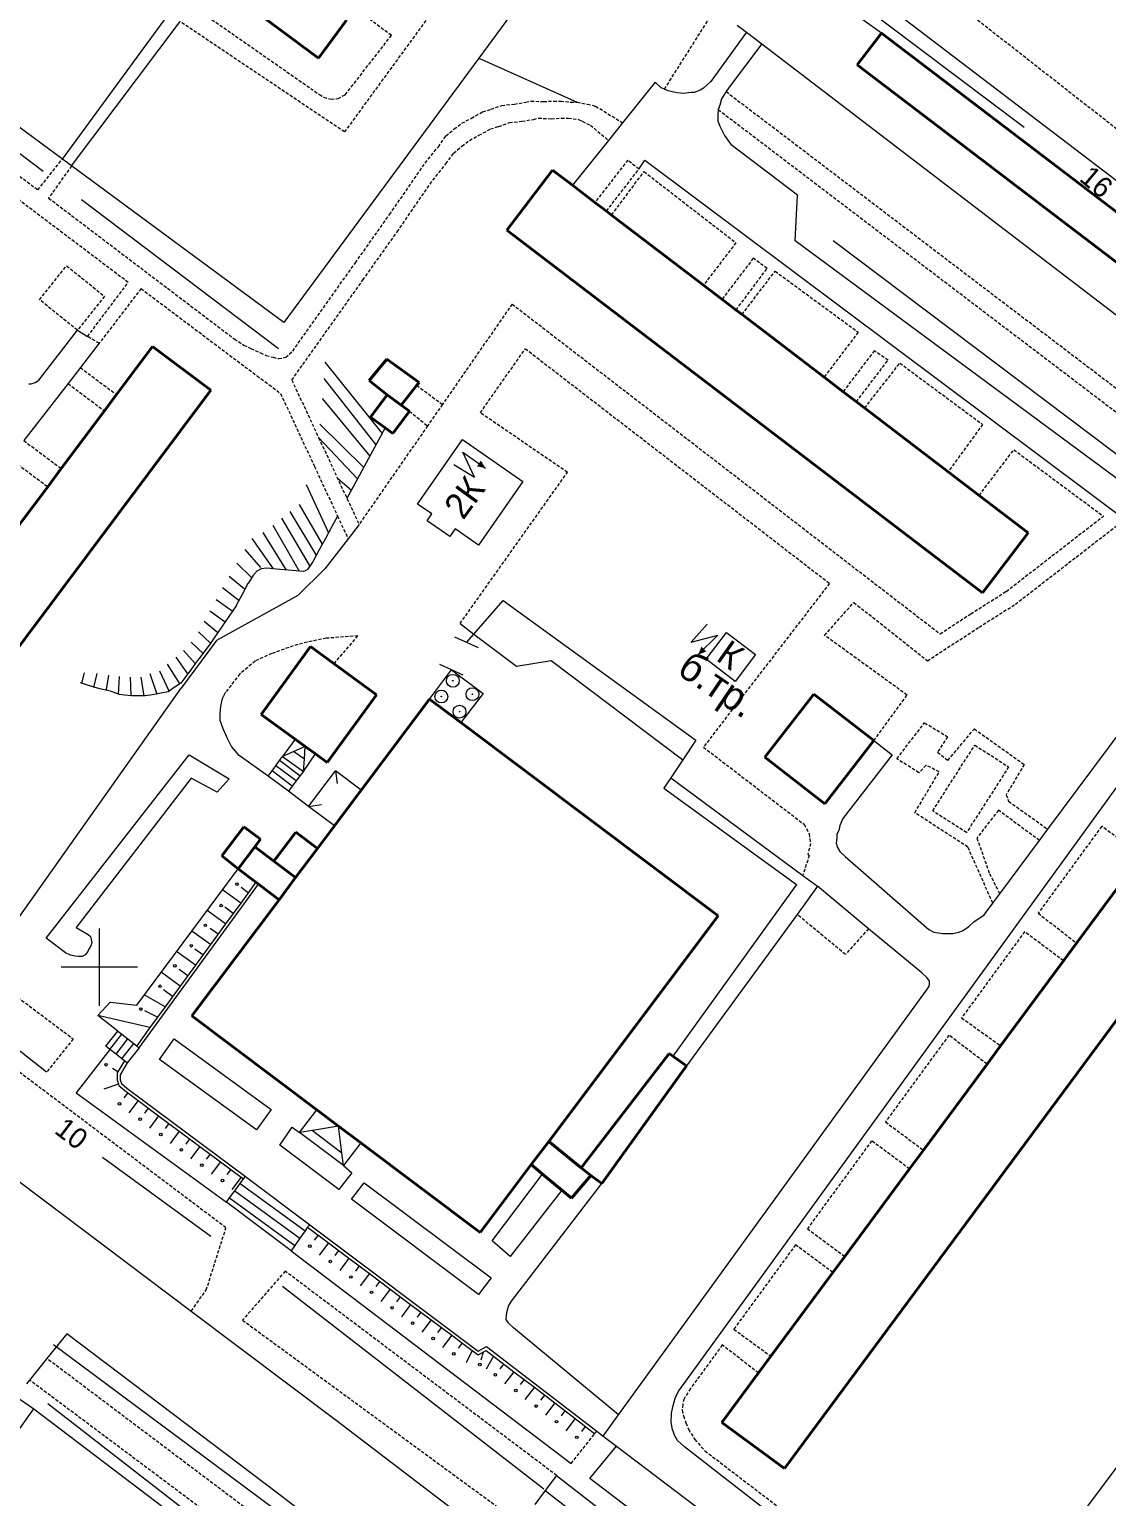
# Model space of a CAD drawing. Extents: x 1000 to 4000, y -5000 to -1000.
# Drawn here: x 1389.1 to 1556.8, y -2482.5 to -2254 of the extents above; entities that cross this region are included whole.
import ezdxf
from ezdxf.enums import TextEntityAlignment as Align

# ---------------------------------------------------------------- set-up
doc = ezdxf.new("R2010")
doc.units = 0
doc.header["$MEASUREMENT"] = 0
doc.linetypes.add('DASHED', pattern=[0.75, 0.5, -0.25])
for name, color, linetype in [('1', 7, 'CONTINUOUS'), ('11', 7, 'CONTINUOUS'), ('16', 7, 'CONTINUOUS'), ('17', 7, 'CONTINUOUS'), ('24', 7, 'CONTINUOUS'), ('25', 7, 'CONTINUOUS'), ('36', 7, 'CONTINUOUS'), ('37', 7, 'CONTINUOUS'), ('40', 7, 'CONTINUOUS'), ('42', 7, 'CONTINUOUS'), ('6', 7, 'CONTINUOUS'), ('7', 7, 'CONTINUOUS')]:
    doc.layers.add(name, color=color, linetype=linetype)
doc.styles.get("Standard").update_dxf_attribs({"font": 'txt', "height": 0.2})

msp = doc.modelspace()

# ---------------------------------------------------------------- linework, layer by layer
at = {"layer": '1', "color": 253, "linetype": 'Continuous', "lineweight": 0}
for p, q in [((1400, -2406.06), (1400, -2394.02)), ((1405.96, -2400), (1394.04, -2400))]:
    msp.add_line(p, q, dxfattribs=at)
at = {"layer": '11', "color": 253, "linetype": 'Continuous', "lineweight": 0}
for p, q in [((1479.42, -2230.9), (1459.08, -2258.48)), ((1521.74, -2254.58), (1505.95, -2243.3)), ((1598.22, -2308), (1510.92, -2241.43)), ((1499.27, -2253.34), (1500.73, -2254.46)), ((1500.73, -2254.46), (1503.11, -2256.27)), ((1503.11, -2256.27), (1587.72, -2320.98)), ((1459.08, -2258.48), (1428.73, -2299.63)), ((1394.24, -2274.21), (1376.16, -2260.88)), ((1395.67, -2275.26), (1394.24, -2274.21)), ((1428.73, -2299.63), (1395.67, -2275.26)), ((1458.31, -2348.16), (1462.84, -2342.94)), ((1462.84, -2342.94), (1492.88, -2364.68)), ((1457.18, -2349.46), (1458.31, -2348.16)), ((1459, -2350.29), (1455.36, -2348.62)), ((1456.66, -2354.58), (1453.02, -2352.91)), ((1492.88, -2364.68), (1490.85, -2367.74)), ((1490.85, -2367.74), (1488.99, -2370.54)), ((1488.99, -2370.54), (1509.51, -2385.73)), ((1509.51, -2385.73), (1511.81, -2387.43)), ((1511.81, -2387.43), (1508.62, -2391.8)), ((1508.62, -2391.8), (1491.39, -2415.36)), ((1381.51, -2480.38), (1389.78, -2468.78)), ((1389.78, -2468.78), (1488.3, -2543.51))]:
    msp.add_line(p, q, dxfattribs=at)
msp.add_point((1394.24, -2274.21), dxfattribs=at)
at = {"layer": '16', "color": 253, "linetype": 'Continuous', "lineweight": 0}
for p, q in [((1449.55, -2327.92), (1456.55, -2317.85)), ((1456.55, -2317.85), (1465.94, -2324.38)), ((1458.38, -2323.72), (1456.59, -2319.86)), ((1456.59, -2319.86), (1460.1, -2322.31)), ((1455.2, -2321.77), (1458.38, -2323.72)), ((1465.94, -2324.38), (1459.04, -2334.3)), ((1451.76, -2329.45), (1449.55, -2327.92)), ((1451.02, -2330.51), (1451.76, -2329.45)), ((1454.56, -2332.97), (1451.02, -2330.51)), ((1455.39, -2331.77), (1454.56, -2332.97)), ((1459.04, -2334.3), (1455.39, -2331.77)), ((1494.62, -2346.63), (1492.15, -2349.42)), ((1492.15, -2349.42), (1496.26, -2348.33)), ((1496.26, -2348.33), (1493.23, -2351.36)), ((1494.45, -2352.09), (1497.64, -2347.89)), ((1497.64, -2347.89), (1502.16, -2351.32)), ((1498.97, -2355.52), (1494.45, -2352.09)), ((1502.16, -2351.32), (1498.97, -2355.52))]:
    msp.add_line(p, q, dxfattribs=at)
for points in [[(1460.1, -2322.31), (1458.79, -2322.05), (1459.39, -2321.14)], [(1493.23, -2351.36), (1493.72, -2350.12), (1494.5, -2350.87)]]:
    msp.add_solid(points, dxfattribs=at)
at = {"layer": '24', "color": 253, "linetype": 'DASHED', "lineweight": 0}
for p, q in [((1485.73, -2204.78), (1438.16, -2269.99)), ((1520.78, -2240.06), (1579.47, -2285.99)), ((1414.45, -2250.33), (1434.26, -2264.16)), ((1445.46, -2254.96), (1440.21, -2251.05)), ((1487.98, -2263.32), (1495.65, -2251.19)), ((1438.16, -2269.99), (1412.58, -2252.81)), ((1438.28, -2264.2), (1445.46, -2254.96)), ((1497.58, -2263.71), (1584.17, -2329.55)), ((1372.56, -2265.61), (1390.44, -2279.01)), ((1434.26, -2264.16), (1434.95, -2264.58)), ((1434.95, -2264.58), (1436.06, -2264.88)), ((1436.06, -2264.88), (1437.15, -2264.77)), ((1437.15, -2264.77), (1438.28, -2264.2)), ((1460.97, -2266.45), (1462.65, -2265.86)), ((1462.65, -2265.86), (1464.61, -2265.66)), ((1464.61, -2265.66), (1466.39, -2265.36)), ((1466.39, -2265.36), (1467.18, -2265.17)), ((1467.18, -2265.17), (1469.15, -2265.26)), ((1469.15, -2265.26), (1470.73, -2265.17)), ((1470.73, -2265.17), (1471.82, -2265.17)), ((1471.82, -2265.17), (1473.4, -2265.36)), ((1473.4, -2265.36), (1474.39, -2265.36)), ((1474.39, -2265.36), (1475.97, -2265.66)), ((1475.97, -2265.66), (1477.25, -2265.96)), ((1477.25, -2265.96), (1481.46, -2268.57)), ((1404.49, -2293.42), (1370.77, -2267.96)), ((1456.43, -2268.63), (1457.91, -2267.84)), ((1457.91, -2267.84), (1459.69, -2266.85)), ((1459.69, -2266.85), (1460.97, -2266.45)), ((1463.84, -2268.53), (1465.79, -2268.33)), ((1465.79, -2268.33), (1467.57, -2268.03)), ((1467.57, -2268.03), (1468.36, -2267.84)), ((1468.36, -2267.84), (1470.34, -2267.93)), ((1470.34, -2267.93), (1471.92, -2267.84)), ((1471.92, -2267.84), (1473, -2267.84)), ((1473, -2267.84), (1474.59, -2268.03)), ((1474.59, -2268.03), (1475.18, -2268.33)), ((1475.18, -2268.33), (1476.46, -2268.93)), ((1496.36, -2266.51), (1582.39, -2331.92)), ((1452.77, -2272.29), (1453.96, -2270.61)), ((1453.96, -2270.61), (1455.24, -2269.52)), ((1455.24, -2269.52), (1456.43, -2268.63)), ((1457.62, -2271.3), (1459.1, -2270.51)), ((1459.1, -2270.51), (1460.88, -2269.52)), ((1460.88, -2269.52), (1462.16, -2269.12)), ((1462.16, -2269.12), (1463.84, -2268.53)), ((1476.46, -2268.93), (1479.26, -2271.3)), ((1450.72, -2274.83), (1452.77, -2272.29)), ((1455.14, -2273.28), (1456.43, -2272.19)), ((1456.43, -2272.19), (1457.62, -2271.3)), ((1390.44, -2279.01), (1394.24, -2274.21)), ((1395.67, -2275.26), (1392.1, -2280.28)), ((1445.18, -2282.84), (1450.72, -2274.83)), ((1451.9, -2277.5), (1453.96, -2274.96)), ((1453.96, -2274.96), (1455.14, -2273.28)), ((1482.26, -2274.37), (1477.15, -2280.95)), ((1483.99, -2275.78), (1482.26, -2274.37)), ((1446.37, -2285.51), (1451.9, -2277.5)), ((1478.94, -2282.31), (1483.99, -2275.78)), ((1479.74, -2282.92), (1484.8, -2276.16)), ((1484.8, -2276.16), (1499.1, -2287.23)), ((1392.1, -2280.28), (1421.01, -2302.21)), ((1439.85, -2290.36), (1445.18, -2282.84)), ((1441.04, -2293.03), (1446.37, -2285.51)), ((1499.1, -2287.23), (1494.05, -2293.84)), ((1390.69, -2296.11), (1394.9, -2290.84)), ((1394.9, -2290.84), (1400.8, -2295.57)), ((1430.1, -2304.09), (1439.85, -2290.36)), ((1501.8, -2289.66), (1496.93, -2296.04)), ((1499.12, -2297.71), (1503.96, -2291.23)), ((1503.96, -2291.23), (1501.8, -2289.66)), ((1398.16, -2301.82), (1404.49, -2293.42)), ((1429.96, -2308.61), (1441.04, -2293.03)), ((1500.05, -2298.41), (1505.2, -2291.66)), ((1505.2, -2291.66), (1518.14, -2301.16)), ((1400.8, -2295.57), (1396.58, -2300.84)), ((1406.48, -2294.37), (1399.97, -2302.89)), ((1406.48, -2294.37), (1424.55, -2307.95)), ((1396.58, -2300.84), (1390.69, -2296.11)), ((1464.26, -2296.78), (1453.41, -2312.4)), ((1464.26, -2296.78), (1530.88, -2348.12)), ((1399.97, -2302.89), (1398.16, -2301.82)), ((1421.01, -2302.21), (1422.49, -2303.2)), ((1518.14, -2301.16), (1512.83, -2308.16)), ((1422.49, -2303.2), (1423.57, -2303.69)), ((1423.57, -2303.69), (1425.06, -2304.38)), ((1425.06, -2304.38), (1425.95, -2304.78)), ((1425.95, -2304.78), (1427.03, -2305.07)), ((1429.01, -2305.07), (1430.1, -2304.09)), ((1459.31, -2313.7), (1466.32, -2303.73)), ((1466.32, -2303.73), (1513.67, -2340.26)), ((1520.64, -2304.05), (1515.79, -2310.42)), ((1522.78, -2305.53), (1520.64, -2304.05)), ((1397.04, -2306.67), (1402.67, -2310.88)), ((1427.03, -2305.07), (1427.92, -2305.27)), ((1427.92, -2305.27), (1429.01, -2305.07)), ((1517.85, -2312), (1522.78, -2305.53)), ((1519.15, -2312.98), (1524.62, -2305.97)), ((1524.62, -2305.97), (1537.51, -2315.52)), ((1395.12, -2309.16), (1400.78, -2313.4)), ((1424.55, -2307.95), (1426.43, -2309.33)), ((1426.43, -2309.33), (1428.21, -2310.72)), ((1429.96, -2308.61), (1434.13, -2317.55)), ((1449.41, -2309.43), (1453.41, -2312.4)), ((1428.21, -2310.72), (1433.48, -2322.05)), ((1448.27, -2313.46), (1451.09, -2315.75)), ((1453.41, -2312.4), (1451.09, -2315.75)), ((1472.86, -2322.98), (1459.31, -2313.7)), ((1451.09, -2315.75), (1440.43, -2331.09)), ((1537.51, -2315.52), (1532.14, -2322.89)), ((1388.23, -2318.03), (1394.05, -2322.39)), ((1434.13, -2317.55), (1438.55, -2327.06)), ((1386.07, -2320.82), (1391.95, -2325.21)), ((1536.96, -2326.57), (1542.37, -2319.46)), ((1542.37, -2319.46), (1556.3, -2329.8)), ((1433.48, -2322.05), (1437.08, -2329.78)), ((1456.16, -2346.52), (1472.86, -2322.98)), ((1438.55, -2327.06), (1440.43, -2331.09)), ((1437.08, -2329.78), (1438.73, -2333.32)), ((1541.19, -2341.51), (1556.3, -2329.8)), ((1542.6, -2343.51), (1558.34, -2331.32)), ((1513.67, -2340.26), (1494.04, -2365.76)), ((1535.65, -2345.02), (1541.19, -2341.51)), ((1512.91, -2348.36), (1517.45, -2343.22)), ((1517.45, -2343.22), (1528.91, -2352.32)), ((1536.97, -2347.07), (1542.6, -2343.51)), ((1530.88, -2348.12), (1535.65, -2345.02)), ((1525.75, -2357.66), (1512.91, -2348.36)), ((1528.91, -2352.32), (1536.97, -2347.07)), ((1430.18, -2350.01), (1426.82, -2351.2)), ((1432.36, -2349.41), (1430.18, -2350.01)), ((1435.32, -2348.82), (1432.36, -2349.41)), ((1440.26, -2348.43), (1435.32, -2348.82)), ((1436.53, -2352.78), (1440.26, -2348.43)), ((1424.25, -2352.38), (1421.88, -2354.36)), ((1426.82, -2351.2), (1424.25, -2352.38)), ((1421.88, -2354.36), (1419.71, -2357.13)), ((1520.57, -2364.75), (1525.75, -2357.66)), ((1524.15, -2367.57), (1528.47, -2361.97)), ((1528.47, -2361.97), (1532.03, -2364.14)), ((1532.03, -2364.14), (1530.5, -2366.55)), ((1532.09, -2367.83), (1536.22, -2362.93)), ((1536.22, -2362.93), (1543.98, -2368.46)), ((1494.04, -2365.76), (1509.72, -2377.78)), ((1529.73, -2375.69), (1536.29, -2365.45)), ((1530.5, -2366.55), (1532.09, -2367.83)), ((1536.29, -2365.45), (1541.56, -2368.83)), ((1527.58, -2369.74), (1524.15, -2367.57)), ((1528.72, -2368.59), (1527.58, -2369.74)), ((1530.76, -2369.61), (1528.72, -2368.59)), ((1541.56, -2368.83), (1535.01, -2379.07)), ((1543.98, -2368.46), (1541.18, -2373.17)), ((1526.94, -2375.97), (1530.76, -2369.61)), ((1541.18, -2373.17), (1541.56, -2374.19)), ((1535.01, -2379.07), (1529.73, -2375.69)), ((1539.97, -2375.59), (1536.61, -2379.91)), ((1546.36, -2380.3), (1539.97, -2375.59)), ((1541.56, -2374.19), (1547.66, -2378.55)), ((1509.72, -2377.78), (1510.51, -2379.26)), ((1535.21, -2381.32), (1526.94, -2375.97)), ((1556.05, -2378.08), (1546.16, -2391.6)), ((1562.23, -2382.65), (1556.05, -2378.08)), ((1510.51, -2379.26), (1510.71, -2380.75)), ((1536.61, -2379.91), (1538.58, -2385.44)), ((1510.51, -2382.63), (1509.51, -2385.73)), ((1510.71, -2380.75), (1510.31, -2382.43)), ((1510.31, -2382.43), (1510.51, -2382.63)), ((1539.09, -2390.06), (1535.21, -2381.32)), ((1538.58, -2385.44), (1540.17, -2388.62)), ((1516.14, -2398.04), (1508.62, -2391.8)), ((1546.16, -2391.6), (1552.14, -2396.28)), ((1519.74, -2394.03), (1516.14, -2398.04)), ((1544.04, -2394.5), (1534.23, -2407.91)), ((1550.1, -2399.03), (1544.04, -2394.5)), ((1419.71, -2440.59), (1365.27, -2399.6)), ((1383.69, -2402), (1395.94, -2411.2)), ((1534.23, -2407.91), (1540.31, -2412.25)), ((1395.94, -2411.2), (1391.79, -2416.34)), ((1532.26, -2410.61), (1522.38, -2424.11)), ((1538.19, -2415.12), (1532.26, -2410.61)), ((1522.38, -2424.11), (1528.29, -2428.5)), ((1520.23, -2427.05), (1510.22, -2440.74)), ((1526.12, -2431.43), (1520.23, -2427.05)), ((1416.64, -2450.28), (1419.71, -2440.59)), ((1510.22, -2440.74), (1516.04, -2445.05)), ((1508.38, -2443.25), (1498.78, -2456.38)), ((1514.19, -2447.55), (1508.38, -2443.25)), ((1428.92, -2447.35), (1422.29, -2454.97)), ((1471.19, -2479.16), (1428.92, -2447.35)), ((1414.31, -2453.56), (1416.64, -2450.28)), ((1422.29, -2454.97), (1465.52, -2486.63)), ((1498.78, -2456.38), (1504.53, -2460.59)), ((1496.98, -2458.84), (1492.01, -2465.63)), ((1502.6, -2463.2), (1496.98, -2458.84)), ((1448.22, -2503.4), (1391.83, -2460.95)), ((1491.45, -2540.86), (1389.13, -2464.3)), ((1492.01, -2465.63), (1491.02, -2467.22)), ((1490.82, -2468.11), (1490.72, -2469)), ((1490.72, -2469), (1490.92, -2469.89)), ((1491.02, -2467.22), (1490.82, -2468.11)), ((1490.92, -2469.89), (1491.32, -2470.98)), ((1491.32, -2470.98), (1491.71, -2471.97)), ((1473.47, -2477.29), (1477.43, -2472.25)), ((1491.71, -2471.97), (1492.7, -2473.55)), ((1492.7, -2473.55), (1494.28, -2475.33)), ((1494.28, -2475.33), (1518.2, -2493.57))]:
    msp.add_line(p, q, dxfattribs=at)
at = {"layer": '24', "color": 253, "linetype": 'Continuous', "lineweight": 0}
for p, q in [((1394.24, -2274.21), (1414.94, -2245.93)), ((1395.67, -2275.26), (1412.58, -2252.81)), ((1500.73, -2254.46), (1495.18, -2262.11)), ((1503.11, -2256.27), (1498.04, -2263.01)), ((1486.55, -2262.25), (1481.46, -2268.57)), ((1487.46, -2263.09), (1486.55, -2262.25)), ((1487.98, -2263.32), (1487.46, -2263.09)), ((1488.57, -2263.57), (1487.98, -2263.32)), ((1489.89, -2263.92), (1488.57, -2263.57)), ((1492.12, -2263.85), (1490.94, -2263.98)), ((1492.61, -2263.85), (1492.12, -2263.85)), ((1493.51, -2263.5), (1492.61, -2263.85)), ((1494.07, -2263.16), (1493.51, -2263.5)), ((1495.18, -2262.11), (1494.07, -2263.16)), ((1497.58, -2263.71), (1496.85, -2264.83)), ((1498.04, -2263.01), (1497.58, -2263.71)), ((1490.94, -2263.98), (1489.89, -2263.92)), ((1496.58, -2265.8), (1496.36, -2266.51)), ((1496.85, -2264.83), (1496.58, -2265.8)), ((1496.36, -2266.51), (1496.3, -2267.47)), ((1496.3, -2267.47), (1496.3, -2268.24)), ((1496.3, -2268.24), (1496.58, -2269.08)), ((1481.46, -2268.57), (1479.26, -2271.3)), ((1496.58, -2269.08), (1497.34, -2270.54)), ((1497.34, -2270.54), (1498.34, -2271.99)), ((1479.26, -2271.3), (1473.65, -2278.27)), ((1508.7, -2279.83), (1498.34, -2271.99)), ((1483.99, -2275.78), (1484.9, -2274.39)), ((1484.9, -2274.39), (1574.99, -2341.82)), ((1508.31, -2286.96), (1508.7, -2279.83)), ((1577.58, -2338.17), (1508.31, -2286.96)), ((1390.58, -2308.61), (1396.58, -2300.84)), ((1396.58, -2300.84), (1398.16, -2301.82)), ((1399.97, -2302.89), (1397.04, -2306.67)), ((1397.04, -2306.67), (1395.12, -2309.16)), ((1395.12, -2309.16), (1388.23, -2318.03)), ((1389, -2309.2), (1389.39, -2309.2)), ((1389.39, -2309.2), (1389.98, -2309.01)), ((1389.98, -2309.01), (1390.58, -2308.61)), ((1490.19, -2465.98), (1588.94, -2329.83)), ((1440.43, -2331.09), (1438.73, -2333.32)), ((1438.73, -2333.32), (1435.11, -2338.01)), ((1435.11, -2338.01), (1430.89, -2342.13)), ((1430.89, -2342.13), (1418.25, -2349.16)), ((1547.66, -2378.55), (1574.1, -2343.01)), ((1456.16, -2346.52), (1458.31, -2348.16)), ((1458.31, -2348.16), (1464.92, -2353.16)), ((1418.25, -2349.16), (1412.71, -2356.57)), ((1464.92, -2353.16), (1470.36, -2352.28)), ((1470.36, -2352.28), (1490.85, -2367.74)), ((1387.59, -2392.09), (1412.71, -2356.57)), ((1419.19, -2358.17), (1419.71, -2357.13)), ((1418.8, -2360.54), (1418.89, -2359.36)), ((1418.89, -2359.36), (1419.19, -2358.17)), ((1418.8, -2361.63), (1418.8, -2360.54)), ((1419.29, -2362.92), (1418.8, -2361.63)), ((1419.88, -2364.3), (1419.29, -2362.92)), ((1420.57, -2365.68), (1419.88, -2364.3)), ((1421.76, -2367.07), (1420.57, -2365.68)), ((1520.57, -2364.75), (1523.45, -2366.96)), ((1391.69, -2395.48), (1413.98, -2366.95)), ((1413.98, -2366.95), (1420.21, -2370.7)), ((1426.29, -2370.29), (1421.76, -2367.07)), ((1523.45, -2366.96), (1515.75, -2376.85)), ((1414.28, -2370.61), (1396.4, -2393.85)), ((1418.33, -2372.78), (1414.28, -2370.61)), ((1420.21, -2370.7), (1418.33, -2372.78)), ((1488.99, -2370.54), (1487.88, -2372.16)), ((1432.58, -2374.99), (1429.42, -2372.62)), ((1487.88, -2372.16), (1508.52, -2387.14)), ((1515.3, -2377.94), (1515.11, -2378.73)), ((1515.75, -2376.85), (1515.3, -2377.94)), ((1514.81, -2379.92), (1514.71, -2380.71)), ((1515.11, -2378.73), (1514.81, -2379.33)), ((1514.81, -2379.33), (1514.81, -2379.92)), ((1540.17, -2388.62), (1546.36, -2380.3)), ((1546.36, -2380.3), (1547.66, -2378.55)), ((1514.71, -2380.71), (1514.91, -2381.41)), ((1514.91, -2381.41), (1515.3, -2382)), ((1515.3, -2382), (1516.09, -2382.79)), ((1405.81, -2405.91), (1421.61, -2384.73)), ((1516.09, -2382.79), (1528.35, -2393.47)), ((1406.2, -2412.57), (1424.77, -2387.1)), ((1508.52, -2387.14), (1489.29, -2413.88)), ((1519.74, -2394.03), (1511.81, -2387.43)), ((1539.09, -2390.06), (1540.17, -2388.62)), ((1537.73, -2391.89), (1539.09, -2390.06)), ((1396.4, -2393.85), (1398.28, -2394.92)), ((1528.04, -2400.92), (1519.74, -2394.03)), ((1528.35, -2393.47), (1529.14, -2394.16)), ((1534.37, -2394.36), (1535.36, -2393.67)), ((1535.36, -2393.67), (1536.15, -2392.98)), ((1536.15, -2392.98), (1537.73, -2391.89)), ((1394.74, -2397.79), (1391.69, -2395.48)), ((1398.28, -2394.92), (1398.6, -2395.26)), ((1398.6, -2395.26), (1398.74, -2395.71)), ((1398.8, -2396.2), (1398.65, -2396.7)), ((1398.74, -2395.71), (1398.8, -2396.2)), ((1529.14, -2394.16), (1529.93, -2394.56)), ((1529.93, -2394.56), (1530.62, -2394.66)), ((1530.62, -2394.66), (1531.31, -2394.76)), ((1531.31, -2394.76), (1531.9, -2394.76)), ((1531.9, -2394.76), (1532.4, -2394.76)), ((1532.4, -2394.76), (1532.89, -2394.76)), ((1532.89, -2394.76), (1533.78, -2394.56)), ((1533.78, -2394.56), (1534.37, -2394.36)), ((1391.79, -2416.34), (1367.39, -2397.25)), ((1395.48, -2398.13), (1394.74, -2397.79)), ((1396.23, -2398.33), (1395.48, -2398.13)), ((1396.77, -2398.38), (1396.23, -2398.33)), ((1397.31, -2398.38), (1396.77, -2398.38)), ((1397.81, -2398.08), (1397.31, -2398.38)), ((1398.2, -2397.59), (1397.81, -2398.08)), ((1398.4, -2397.09), (1398.2, -2397.59)), ((1398.65, -2396.7), (1398.4, -2397.09)), ((1528.83, -2401.61), (1528.04, -2400.92)), ((1528.78, -2403.59), (1529.13, -2403.09)), ((1529.23, -2402.2), (1528.83, -2401.61)), ((1529.13, -2403.09), (1529.23, -2402.7)), ((1529.23, -2402.7), (1529.23, -2402.2)), ((1399.76, -2407.53), (1401.7, -2405.47)), ((1401.7, -2405.47), (1405.81, -2405.91)), ((1480.84, -2469.73), (1528.78, -2403.59)), ((1402.86, -2409.96), (1399.76, -2407.53)), ((1356.29, -2409.93), (1414.31, -2453.56)), ((1409.34, -2414.37), (1411.66, -2411.18)), ((1411.66, -2411.18), (1426.77, -2422.16)), ((1401.65, -2412.82), (1396.41, -2419.56)), ((1424.46, -2425.35), (1409.34, -2414.37)), ((1404.35, -2414.93), (1403.26, -2416.76)), ((1403.26, -2416.76), (1403.26, -2417.55)), ((1403.26, -2417.55), (1403.46, -2418.14)), ((1403.46, -2418.14), (1404.25, -2418.84)), ((1404.25, -2418.84), (1422.73, -2432.59)), ((1396.41, -2419.56), (1419.81, -2436.59)), ((1426.77, -2422.16), (1424.46, -2425.35)), ((1428.08, -2427.72), (1430.02, -2424.91)), ((1430.02, -2424.91), (1431.15, -2425.78)), ((1437.26, -2434.64), (1428.08, -2427.72)), ((1439.32, -2432.05), (1437.26, -2434.64)), ((1438, -2430.92), (1439.32, -2432.05)), ((1461.17, -2442.62), (1469.01, -2432.24)), ((1439.27, -2436.14), (1441.21, -2433.57)), ((1441.21, -2433.57), (1460.97, -2448.41)), ((1472, -2434.72), (1463.94, -2445.09)), ((1464.18, -2452), (1478.22, -2433.71)), ((1459.03, -2450.98), (1439.27, -2436.14)), ((1432.74, -2440.14), (1458.99, -2459.79)), ((1429.86, -2444.16), (1473.47, -2477.29)), ((1463.94, -2445.09), (1461.17, -2442.62)), ((1584.93, -2442.22), (1536.72, -2506.85)), ((1460.97, -2448.41), (1459.03, -2450.98)), ((1463.41, -2453.77), (1463.69, -2452.79)), ((1463.69, -2452.79), (1464.18, -2452)), ((1414.31, -2453.56), (1436.87, -2470.52)), ((1463.31, -2454.86), (1463.36, -2454.27)), ((1463.65, -2455.36), (1463.31, -2454.86)), ((1463.36, -2454.27), (1463.41, -2453.77)), ((1463.69, -2455.46), (1463.65, -2455.36)), ((1464.48, -2456.15), (1463.69, -2455.46)), ((1394.92, -2457.1), (1391.83, -2460.95)), ((1427.94, -2482.07), (1394.92, -2457.1)), ((1480.84, -2469.73), (1464.48, -2456.15)), ((1458.99, -2459.79), (1460.28, -2459.1)), ((1460.28, -2459.1), (1477.43, -2472.25)), ((1391.83, -2460.95), (1389.13, -2464.3)), ((1389.13, -2464.3), (1388.64, -2464.91)), ((1489.31, -2468.26), (1489.7, -2466.97)), ((1489.7, -2466.97), (1490.19, -2465.98)), ((1387.62, -2467.26), (1389.78, -2468.78)), ((1489.01, -2470.93), (1489.05, -2469.45)), ((1489.05, -2469.45), (1489.31, -2468.26)), ((1436.87, -2470.52), (1466.95, -2493.51)), ((1478.44, -2473.03), (1480.84, -2469.73)), ((1489.21, -2472.01), (1489.01, -2470.93)), ((1477.43, -2472.25), (1478.44, -2473.03)), ((1478.44, -2473.03), (1480.49, -2474.58)), ((1489.6, -2473), (1489.21, -2472.01)), ((1490, -2473.7), (1489.6, -2473)), ((1491.09, -2474.68), (1490, -2473.7)), ((1476.38, -2479.63), (1480.49, -2474.58)), ((1480.49, -2474.58), (1524.94, -2508.2)), ((1514.53, -2492.93), (1491.09, -2474.68)), ((1527.86, -2518.94), (1476.38, -2479.63)), ((1451.08, -2499.79), (1427.94, -2482.07))]:
    msp.add_line(p, q, dxfattribs=at)
at = {"layer": '25', "color": 253, "linetype": 'Continuous', "lineweight": 0}
for p, q in [((1426.9, -2369.45), (1427.48, -2368.66)), ((1427.48, -2368.66), (1428.06, -2367.85)), ((1430.62, -2371.03), (1427.48, -2368.66)), ((1428.06, -2367.85), (1428.53, -2367.22)), ((1431.22, -2370.23), (1428.06, -2367.85)), ((1426.29, -2370.29), (1426.9, -2369.45)), ((1429.42, -2372.62), (1426.29, -2370.29)), ((1430.03, -2371.82), (1426.9, -2369.45)), ((1430.62, -2371.03), (1430.03, -2371.82)), ((1431.22, -2370.23), (1430.62, -2371.03)), ((1431.76, -2369.53), (1431.22, -2370.23)), ((1430.03, -2371.82), (1429.42, -2372.62)), ((1401.01, -2412.33), (1402.86, -2409.96)), ((1402.86, -2409.96), (1403.5, -2410.46)), ((1401.65, -2412.82), (1401.01, -2412.33)), ((1401.65, -2412.82), (1403.5, -2410.46)), ((1402.6, -2413.57), (1404.45, -2411.2)), ((1403.5, -2410.46), (1404.45, -2411.2)), ((1403.52, -2414.28), (1405.37, -2411.92)), ((1404.45, -2411.2), (1405.37, -2411.92)), ((1405.37, -2411.92), (1405.81, -2412.26)), ((1405.81, -2412.26), (1406.2, -2412.57)), ((1402.6, -2413.57), (1401.65, -2412.82)), ((1403.52, -2414.28), (1402.6, -2413.57)), ((1403.9, -2414.58), (1403.52, -2414.28)), ((1404.35, -2414.93), (1403.9, -2414.58)), ((1406.2, -2412.57), (1404.35, -2414.93)), ((1422.43, -2432.99), (1422.73, -2432.59)), ((1422.73, -2432.59), (1432.74, -2440.14)), ((1420.28, -2435.95), (1421.1, -2434.82)), ((1421.1, -2434.82), (1421.93, -2433.69)), ((1421.1, -2434.82), (1431.23, -2442.2)), ((1421.93, -2433.69), (1422.43, -2432.99)), ((1421.93, -2433.69), (1432.04, -2441.06)), ((1419.81, -2436.59), (1420.28, -2435.95)), ((1429.86, -2444.16), (1419.81, -2436.59)), ((1420.28, -2435.95), (1430.43, -2443.35)), ((1432.04, -2441.06), (1431.23, -2442.2)), ((1432.42, -2440.52), (1432.04, -2441.06)), ((1432.42, -2440.52), (1432.74, -2440.14)), ((1430.43, -2443.35), (1429.86, -2444.16)), ((1431.23, -2442.2), (1430.43, -2443.35)), ((1471.19, -2479.16), (1469.41, -2481.51)), ((1471.19, -2479.16), (1479.05, -2485.26)), ((1469.41, -2481.51), (1467.78, -2483.65)), ((1469.41, -2481.51), (1476.5, -2487.01))]:
    msp.add_line(p, q, dxfattribs=at)
at = {"layer": '36', "color": 253, "linetype": 'Continuous', "lineweight": 0}
for p, q in [((1435.09, -2305.82), (1444.01, -2316.95)), ((1434.96, -2308.39), (1443.06, -2318.71)), ((1434.68, -2311.46), (1442.11, -2320.47)), ((1434.32, -2315.48), (1441.16, -2322.23)), ((1444.48, -2316.07), (1438.55, -2327.06)), ((1434.13, -2317.55), (1440.21, -2323.99)), ((1432.21, -2324.89), (1435.66, -2332.42)), ((1437.09, -2323.91), (1439.26, -2325.75)), ((1428.37, -2330.11), (1432.81, -2337.7)), ((1429.67, -2329.09), (1433.79, -2335.99)), ((1431.11, -2327.97), (1434.71, -2334.18)), ((1437.08, -2329.78), (1436.13, -2331.54)), ((1425.46, -2332.35), (1429.07, -2338.19)), ((1427.02, -2331.21), (1431.1, -2338.38)), ((1436.13, -2331.54), (1435.18, -2333.3)), ((1423.75, -2333.3), (1427.08, -2338)), ((1435.18, -2333.3), (1434.23, -2335.06)), ((1422.62, -2334.99), (1425.09, -2337.81)), ((1433.27, -2336.81), (1432.42, -2338.12)), ((1433.4, -2336.61), (1433.27, -2336.81)), ((1434.23, -2335.06), (1433.4, -2336.61)), ((1420.2, -2339.14), (1422.61, -2341.1)), ((1421.38, -2337.11), (1423.71, -2339.38)), ((1423.89, -2339.09), (1423.15, -2340.26)), ((1424.29, -2338.61), (1423.89, -2339.09)), ((1424.43, -2338.44), (1424.29, -2338.61)), ((1425.19, -2338.01), (1424.43, -2338.44)), ((1426.05, -2337.9), (1425.19, -2338.01)), ((1426.09, -2337.91), (1426.05, -2337.9)), ((1428.08, -2338.09), (1426.09, -2337.91)), ((1430.07, -2338.28), (1428.08, -2338.09)), ((1431.78, -2338.44), (1430.07, -2338.28)), ((1432.03, -2338.32), (1431.78, -2338.44)), ((1432.42, -2338.12), (1432.03, -2338.32)), ((1419.19, -2340.93), (1421.74, -2342.91)), ((1423.13, -2340.28), (1422.21, -2342.02)), ((1423.15, -2340.26), (1423.13, -2340.28)), ((1418.18, -2342.77), (1420.81, -2344.67)), ((1421.27, -2343.78), (1420.14, -2345.44)), ((1421.31, -2343.73), (1421.27, -2343.78)), ((1422.21, -2342.02), (1421.31, -2343.73)), ((1417.2, -2344.55), (1419.57, -2346.26)), ((1420.14, -2345.44), (1419.01, -2347.09)), ((1415.41, -2347.81), (1417.32, -2349.56)), ((1416.31, -2346.16), (1418.44, -2347.91)), ((1419.01, -2347.09), (1417.88, -2348.74)), ((1414.29, -2349.41), (1416.19, -2351.21)), ((1416.72, -2350.37), (1415.51, -2351.96)), ((1417.13, -2349.83), (1416.72, -2350.37)), ((1417.88, -2348.74), (1417.13, -2349.83)), ((1410.57, -2352.86), (1412.53, -2355.97)), ((1411.89, -2351.77), (1413.72, -2354.37)), ((1413.09, -2350.74), (1414.9, -2352.75)), ((1415.21, -2352.35), (1414.32, -2353.56)), ((1415.51, -2351.96), (1415.21, -2352.35)), ((1397.62, -2354.18), (1397.21, -2355.78)), ((1399.6, -2354.29), (1399.09, -2356.47)), ((1401.44, -2354.58), (1401.08, -2356.77)), ((1403.09, -2354.74), (1402.93, -2357.55)), ((1404.77, -2354.87), (1404.92, -2357.79)), ((1406.43, -2354.86), (1406.92, -2357.83)), ((1407.87, -2354.3), (1408.95, -2357.49)), ((1409.35, -2353.9), (1410.86, -2357.11)), ((1413.13, -2355.17), (1412.67, -2355.78)), ((1414.32, -2353.56), (1413.13, -2355.17)), ((1398.16, -2356.09), (1397.05, -2355.73)), ((1399.7, -2356.6), (1398.16, -2356.09)), ((1400.07, -2356.68), (1399.7, -2356.6)), ((1401.75, -2357.03), (1400.07, -2356.68)), ((1402.01, -2357.13), (1401.75, -2357.03)), ((1403.15, -2357.57), (1402.01, -2357.13)), ((1409.1, -2357.47), (1407.91, -2357.66)), ((1409.88, -2357.31), (1409.1, -2357.47)), ((1410.72, -2357.14), (1409.88, -2357.31)), ((1411.66, -2356.49), (1410.72, -2357.14)), ((1412.67, -2355.78), (1411.66, -2356.49)), ((1403.93, -2357.66), (1403.15, -2357.57)), ((1404.99, -2357.79), (1403.93, -2357.66)), ((1405.92, -2357.79), (1404.99, -2357.79)), ((1407.15, -2357.79), (1405.92, -2357.79)), ((1407.91, -2357.66), (1407.15, -2357.79))]:
    msp.add_line(p, q, dxfattribs=at)
at = {"layer": '37', "color": 253, "linetype": 'Continuous', "lineweight": 0}
for p, q in [((1424.36, -2386.8), (1422.01, -2390.03)), ((1422.01, -2390.03), (1419.19, -2387.98)), ((1423.18, -2388.42), (1422.08, -2387.61)), ((1419.65, -2393.27), (1416.79, -2391.19)), ((1420.83, -2391.65), (1419.53, -2390.7)), ((1422.01, -2390.03), (1419.65, -2393.27)), ((1418.47, -2394.88), (1417.23, -2393.98)), ((1419.65, -2393.27), (1417.29, -2396.5)), ((1417.29, -2396.5), (1414.4, -2394.39)), ((1414.94, -2399.73), (1412.01, -2397.6)), ((1416.12, -2398.12), (1414.87, -2397.21)), ((1417.29, -2396.5), (1414.94, -2399.73)), ((1412.58, -2402.97), (1409.62, -2400.8)), ((1413.76, -2401.35), (1412.44, -2400.39)), ((1414.94, -2399.73), (1412.58, -2402.97)), ((1412.58, -2402.97), (1410.23, -2406.2)), ((1410.23, -2406.2), (1406.97, -2404.35)), ((1411.4, -2404.58), (1409.99, -2403.55)), ((1407.87, -2409.43), (1399.76, -2407.53)), ((1409.05, -2407.81), (1407.06, -2406.81)), ((1410.23, -2406.2), (1407.87, -2409.43)), ((1407.87, -2409.43), (1405.81, -2412.26)), ((1403.9, -2414.58), (1402.77, -2416.48)), ((1402.88, -2416.3), (1402.02, -2415.79)), ((1402.77, -2416.48), (1402.76, -2417.63)), ((1402.96, -2418.24), (1400.69, -2419)), ((1402.76, -2417.63), (1402.96, -2418.24)), ((1402.96, -2418.24), (1403.03, -2418.43)), ((1403.03, -2418.43), (1403.94, -2419.22)), ((1404.41, -2419.58), (1403.82, -2420.38)), ((1403.94, -2419.22), (1406.02, -2420.77)), ((1406.02, -2420.77), (1404.59, -2422.7)), ((1406.02, -2420.77), (1409.23, -2423.16)), ((1407.62, -2421.97), (1407.03, -2422.77)), ((1409.23, -2423.16), (1407.79, -2425.09)), ((1409.23, -2423.16), (1412.43, -2425.55)), ((1410.83, -2424.36), (1410.23, -2425.16)), ((1412.43, -2425.55), (1411, -2427.47)), ((1412.43, -2425.55), (1415.64, -2427.94)), ((1414.04, -2426.74), (1413.44, -2427.55)), ((1415.64, -2427.94), (1414.21, -2429.86)), ((1415.64, -2427.94), (1418.85, -2430.33)), ((1417.25, -2429.13), (1416.65, -2429.93)), ((1418.85, -2430.33), (1417.42, -2432.25)), ((1418.85, -2430.33), (1422.06, -2432.72)), ((1420.46, -2431.52), (1419.86, -2432.32)), ((1422.06, -2432.72), (1420.63, -2434.64)), ((1422.06, -2432.72), (1422.43, -2432.99)), ((1432.42, -2440.52), (1435.65, -2442.94)), ((1434.05, -2441.74), (1433.45, -2442.54)), ((1435.65, -2442.94), (1434.21, -2444.86)), ((1435.65, -2442.94), (1438.85, -2445.33)), ((1437.25, -2444.14), (1436.65, -2444.93)), ((1438.85, -2445.33), (1437.41, -2447.26)), ((1438.85, -2445.33), (1442.05, -2447.73)), ((1440.45, -2446.53), (1439.85, -2447.33)), ((1442.05, -2447.73), (1440.61, -2449.65)), ((1442.05, -2447.73), (1445.25, -2450.13)), ((1443.65, -2448.93), (1443.05, -2449.73)), ((1445.25, -2450.13), (1443.81, -2452.05)), ((1445.25, -2450.13), (1448.45, -2452.52)), ((1446.85, -2451.33), (1446.26, -2452.13)), ((1448.45, -2452.52), (1447.02, -2454.45)), ((1448.45, -2452.52), (1451.66, -2454.92)), ((1450.06, -2453.72), (1449.46, -2454.52)), ((1451.66, -2454.92), (1450.22, -2456.84)), ((1451.66, -2454.92), (1454.86, -2457.32)), ((1453.26, -2456.12), (1452.66, -2456.92)), ((1454.86, -2457.32), (1453.42, -2459.24)), ((1454.86, -2457.32), (1458.06, -2459.72)), ((1456.46, -2458.52), (1455.86, -2459.32)), ((1458.06, -2459.72), (1457.11, -2461.62)), ((1458.06, -2459.72), (1458.95, -2460.38)), ((1458.95, -2460.38), (1460.23, -2459.69)), ((1459.73, -2459.96), (1459.41, -2461.22)), ((1460.23, -2459.69), (1461.37, -2460.57)), ((1461.37, -2460.57), (1460.21, -2462.6)), ((1461.37, -2460.57), (1464.54, -2463)), ((1462.96, -2461.78), (1462.35, -2462.57)), ((1464.54, -2463), (1463.08, -2464.9)), ((1464.54, -2463), (1467.72, -2465.43)), ((1466.13, -2464.22), (1465.52, -2465.01)), ((1467.72, -2465.43), (1466.26, -2467.34)), ((1467.72, -2465.43), (1470.89, -2467.87)), ((1469.3, -2466.65), (1468.7, -2467.44)), ((1470.89, -2467.87), (1469.43, -2469.77)), ((1470.89, -2467.87), (1474.07, -2470.3)), ((1472.48, -2469.09), (1471.87, -2469.88)), ((1474.07, -2470.3), (1472.61, -2472.21)), ((1474.07, -2470.3), (1477.12, -2472.65)), ((1475.65, -2471.52), (1475.04, -2472.31))]:
    msp.add_line(p, q, dxfattribs=at)
for centre in [(1421.42, -2387.09), (1418.97, -2390.43), (1416.5, -2393.5), (1414.31, -2396.68), (1411.74, -2399.81), (1409.44, -2402.99), (1406.46, -2406.54), (1401.04, -2415.21), (1403.13, -2421.3), (1406.34, -2423.69), (1409.55, -2426.07), (1412.76, -2428.46), (1415.96, -2430.85), (1419.17, -2433.24), (1432.76, -2443.45), (1435.96, -2445.85), (1439.16, -2448.25), (1442.36, -2450.64), (1445.57, -2453.04), (1448.77, -2455.44), (1451.97, -2457.83), (1455.17, -2460.23), (1459.24, -2461.89), (1461.65, -2463.48), (1464.82, -2465.92), (1468, -2468.35), (1471.17, -2470.78), (1474.34, -2473.22)]:
    msp.add_circle(centre, 0.2, dxfattribs=at)
at = {"layer": '40', "color": 253, "linetype": 'Continuous', "lineweight": 0}
for p, q in [((1509.01, -2242.88), (1543.97, -2269.22)), ((1459.08, -2258.48), (1474.39, -2265.36)), ((1376.03, -2264.58), (1391.24, -2276.09)), ((1397.21, -2280.49), (1427.91, -2303.72)), ((1514.25, -2286.9), (1577.35, -2334.45)), ((1400.49, -2429.59), (1417.34, -2441.92)), ((1428.51, -2449.66), (1469.18, -2481.24)), ((1447.98, -2499.77), (1392.84, -2458.83)), ((1391.96, -2467.96), (1445.15, -2509.22))]:
    msp.add_line(p, q, dxfattribs=at)
at = {"layer": '6', "color": 253, "linetype": 'Continuous', "lineweight": 40}
for p, q in [((1420.49, -2248.38), (1434.09, -2258.48)), ((1434.09, -2258.48), (1438.47, -2252.59)), ((1517.96, -2259.53), (1521.74, -2254.58)), ((1521.74, -2254.58), (1595.43, -2310.74)), ((1591.66, -2315.7), (1517.96, -2259.53)), ((1463.44, -2285.26), (1470.56, -2275.92)), ((1470.56, -2275.92), (1473.65, -2278.27)), ((1473.65, -2278.27), (1477.15, -2280.95)), ((1477.15, -2280.95), (1478.94, -2282.31)), ((1478.94, -2282.31), (1479.74, -2282.92)), ((1479.74, -2282.92), (1494.05, -2293.84)), ((1537.5, -2341.74), (1463.44, -2285.26)), ((1494.05, -2293.84), (1496.93, -2296.04)), ((1496.93, -2296.04), (1499.12, -2297.71)), ((1499.12, -2297.71), (1500.05, -2298.41)), ((1500.05, -2298.41), (1512.83, -2308.16)), ((1402.67, -2310.88), (1408.27, -2303.39)), ((1408.27, -2303.39), (1417.35, -2310.18)), ((1441.99, -2308.69), (1444.77, -2305.34)), ((1444.77, -2305.34), (1449.78, -2308.97)), ((1444.81, -2310.89), (1441.99, -2308.69)), ((1449.41, -2309.43), (1446.98, -2312.51)), ((1449.78, -2308.97), (1449.41, -2309.43)), ((1512.83, -2308.16), (1515.79, -2310.42)), ((1417.35, -2310.18), (1369.33, -2374.36)), ((1400.78, -2313.4), (1402.67, -2310.88)), ((1442.21, -2314.38), (1444.81, -2310.89)), ((1444.81, -2310.89), (1446.98, -2312.51)), ((1515.79, -2310.42), (1517.85, -2312)), ((1394.05, -2322.39), (1400.78, -2313.4)), ((1448.27, -2313.46), (1445.67, -2316.95)), ((1446.98, -2312.51), (1448.27, -2313.46)), ((1517.85, -2312), (1519.15, -2312.98)), ((1519.15, -2312.98), (1532.14, -2322.89)), ((1444.48, -2316.07), (1442.21, -2314.38)), ((1445.67, -2316.95), (1444.48, -2316.07)), ((1391.95, -2325.21), (1394.05, -2322.39)), ((1532.14, -2322.89), (1536.96, -2326.57)), ((1384.97, -2334.53), (1391.95, -2325.21)), ((1536.96, -2326.57), (1544.62, -2332.41)), ((1544.62, -2332.41), (1537.5, -2341.74)), ((1602.98, -2347.93), (1506.64, -2478.09)), ((1425.18, -2360.67), (1432.87, -2350.11)), ((1432.87, -2350.11), (1436.53, -2352.78)), ((1436.53, -2352.78), (1443.16, -2357.61)), ((1503.6, -2367.34), (1511.24, -2357.5)), ((1511.24, -2357.5), (1520.57, -2364.75)), ((1443.16, -2357.61), (1435.47, -2368.16)), ((1440.78, -2372.45), (1451.42, -2358.28)), ((1451.42, -2358.28), (1456.29, -2361.94)), ((1430.48, -2364.53), (1425.18, -2360.67)), ((1456.29, -2361.94), (1496.34, -2392.01)), ((1432.06, -2365.68), (1430.48, -2364.53)), ((1433.64, -2366.82), (1432.06, -2365.68)), ((1520.57, -2364.75), (1512.92, -2374.59)), ((1435.47, -2368.16), (1433.64, -2366.82)), ((1512.92, -2374.59), (1503.6, -2367.34)), ((1436.6, -2378.02), (1440.78, -2372.45)), ((1433.95, -2381.54), (1436.6, -2378.02)), ((1422.49, -2378.16), (1419.08, -2382.71)), ((1425.08, -2380.11), (1422.49, -2378.16)), ((1425.08, -2380.11), (1424.19, -2381.3)), ((1430.56, -2378.99), (1427.16, -2383.53)), ((1430.56, -2378.99), (1433.95, -2381.54)), ((1421.61, -2384.73), (1424.19, -2381.3)), ((1424.19, -2381.3), (1427.16, -2383.53)), ((1430.55, -2386.07), (1433.95, -2381.54)), ((1552.14, -2396.28), (1562.23, -2382.65)), ((1419.08, -2382.71), (1421.61, -2384.73)), ((1421.61, -2384.73), (1424.37, -2386.8)), ((1427.16, -2383.53), (1430.55, -2386.07)), ((1424.37, -2386.8), (1424.77, -2387.1)), ((1424.77, -2387.1), (1427.98, -2389.51)), ((1427.98, -2389.51), (1430.55, -2386.07)), ((1414.38, -2407.61), (1427.98, -2389.51)), ((1496.34, -2392.01), (1469.96, -2427.14)), ((1550.1, -2399.03), (1552.14, -2396.28)), ((1540.31, -2412.25), (1550.1, -2399.03)), ((1433.83, -2422.21), (1414.38, -2407.61)), ((1538.19, -2415.12), (1540.31, -2412.25)), ((1475.03, -2431.25), (1488.72, -2413.48)), ((1488.72, -2413.48), (1489.29, -2413.88)), ((1489.29, -2413.88), (1491.39, -2415.36)), ((1491.39, -2415.36), (1478.22, -2433.71)), ((1528.29, -2428.5), (1538.19, -2415.12)), ((1437.25, -2424.77), (1433.83, -2422.21)), ((1440.68, -2427.35), (1437.25, -2424.77)), ((1459.3, -2441.33), (1440.68, -2427.35)), ((1469.96, -2427.14), (1467.24, -2430.76)), ((1469.96, -2427.14), (1475.03, -2431.25)), ((1526.12, -2431.43), (1528.29, -2428.5)), ((1467.24, -2430.76), (1459.3, -2441.33)), ((1469.01, -2432.24), (1467.24, -2430.76)), ((1472, -2434.72), (1469.01, -2432.24)), ((1476.49, -2432.43), (1473.52, -2435.99)), ((1475.03, -2431.25), (1476.49, -2432.43)), ((1478.22, -2433.71), (1476.49, -2432.43)), ((1516.04, -2445.05), (1526.12, -2431.43)), ((1473.52, -2435.99), (1472, -2434.72)), ((1514.19, -2447.55), (1516.04, -2445.05)), ((1504.53, -2460.59), (1514.19, -2447.55)), ((1502.6, -2463.2), (1504.53, -2460.59)), ((1496.91, -2470.89), (1502.6, -2463.2)), ((1506.64, -2478.09), (1496.91, -2470.89))]:
    msp.add_line(p, q, dxfattribs=at)
at = {"layer": '7', "color": 253, "linetype": 'Continuous', "lineweight": 0}
for p, q in [((1451.42, -2358.28), (1454.84, -2353.75)), ((1454.84, -2353.75), (1459.73, -2357.39)), ((1459.73, -2357.39), (1456.29, -2361.94)), ((1430.48, -2364.53), (1428.53, -2367.22)), ((1430.29, -2366.45), (1428.53, -2367.22)), ((1432.06, -2365.68), (1430.29, -2366.45)), ((1430.29, -2366.45), (1431.91, -2367.6)), ((1431.91, -2367.6), (1432.06, -2365.68)), ((1428.53, -2367.22), (1431.76, -2369.53)), ((1431.76, -2369.53), (1433.64, -2366.82)), ((1431.76, -2369.53), (1431.91, -2367.6)), ((1432.58, -2374.99), (1436.75, -2369.43)), ((1436.75, -2369.43), (1437.04, -2371.41)), ((1440.78, -2372.45), (1436.75, -2369.43)), ((1432.58, -2374.99), (1434.56, -2374.71)), ((1436.6, -2378.02), (1432.58, -2374.99)), ((1431.15, -2425.78), (1433.83, -2422.21)), ((1433.16, -2425.45), (1431.15, -2425.78)), ((1438, -2430.92), (1431.15, -2425.78)), ((1437.25, -2424.77), (1433.16, -2425.45)), ((1433.16, -2425.45), (1437.75, -2428.9)), ((1437.75, -2428.9), (1437.25, -2424.77)), ((1440.68, -2427.35), (1438, -2430.92)), ((1438, -2430.92), (1437.75, -2428.9))]:
    msp.add_line(p, q, dxfattribs=at)
for centre, radius in [((1455.03, -2355.43), 1), ((1453.23, -2357.88), 1), ((1455.03, -2355.43), 0.041), ((1458.08, -2357.52), 1), ((1458.08, -2357.52), 0.041), ((1453.23, -2357.88), 0.041), ((1456.07, -2360.25), 1), ((1456.07, -2360.25), 0.041)]:
    msp.add_circle(centre, radius, dxfattribs=at)

# ---------------------------------------------------------------- texts
at = {"layer": '17', "color": 253, "linetype": 'Continuous', "lineweight": 0}
for s, height, rotation, p in [('2К', 4, 53.91, (1456.79, -2326.87)), ('К', 4, 324.6624, (1498.26, -2351.4)), ('б.тр.', 4.5, 325.8249, (1495.99, -2356.41))]:
    msp.add_text(s, height=height, rotation=rotation, dxfattribs=at).set_placement(p, align=Align.MIDDLE)
at = {"layer": '42', "color": 253, "linetype": 'Continuous', "lineweight": 0}
for s, rotation, p in [('16', 319.8846, (1555.25, -2277.75)), ('10', 322.5494, (1395.68, -2425.9))]:
    msp.add_text(s, height=3.2, rotation=rotation, dxfattribs=at).set_placement(p, align=Align.MIDDLE)

doc.saveas('drawing.dxf')
